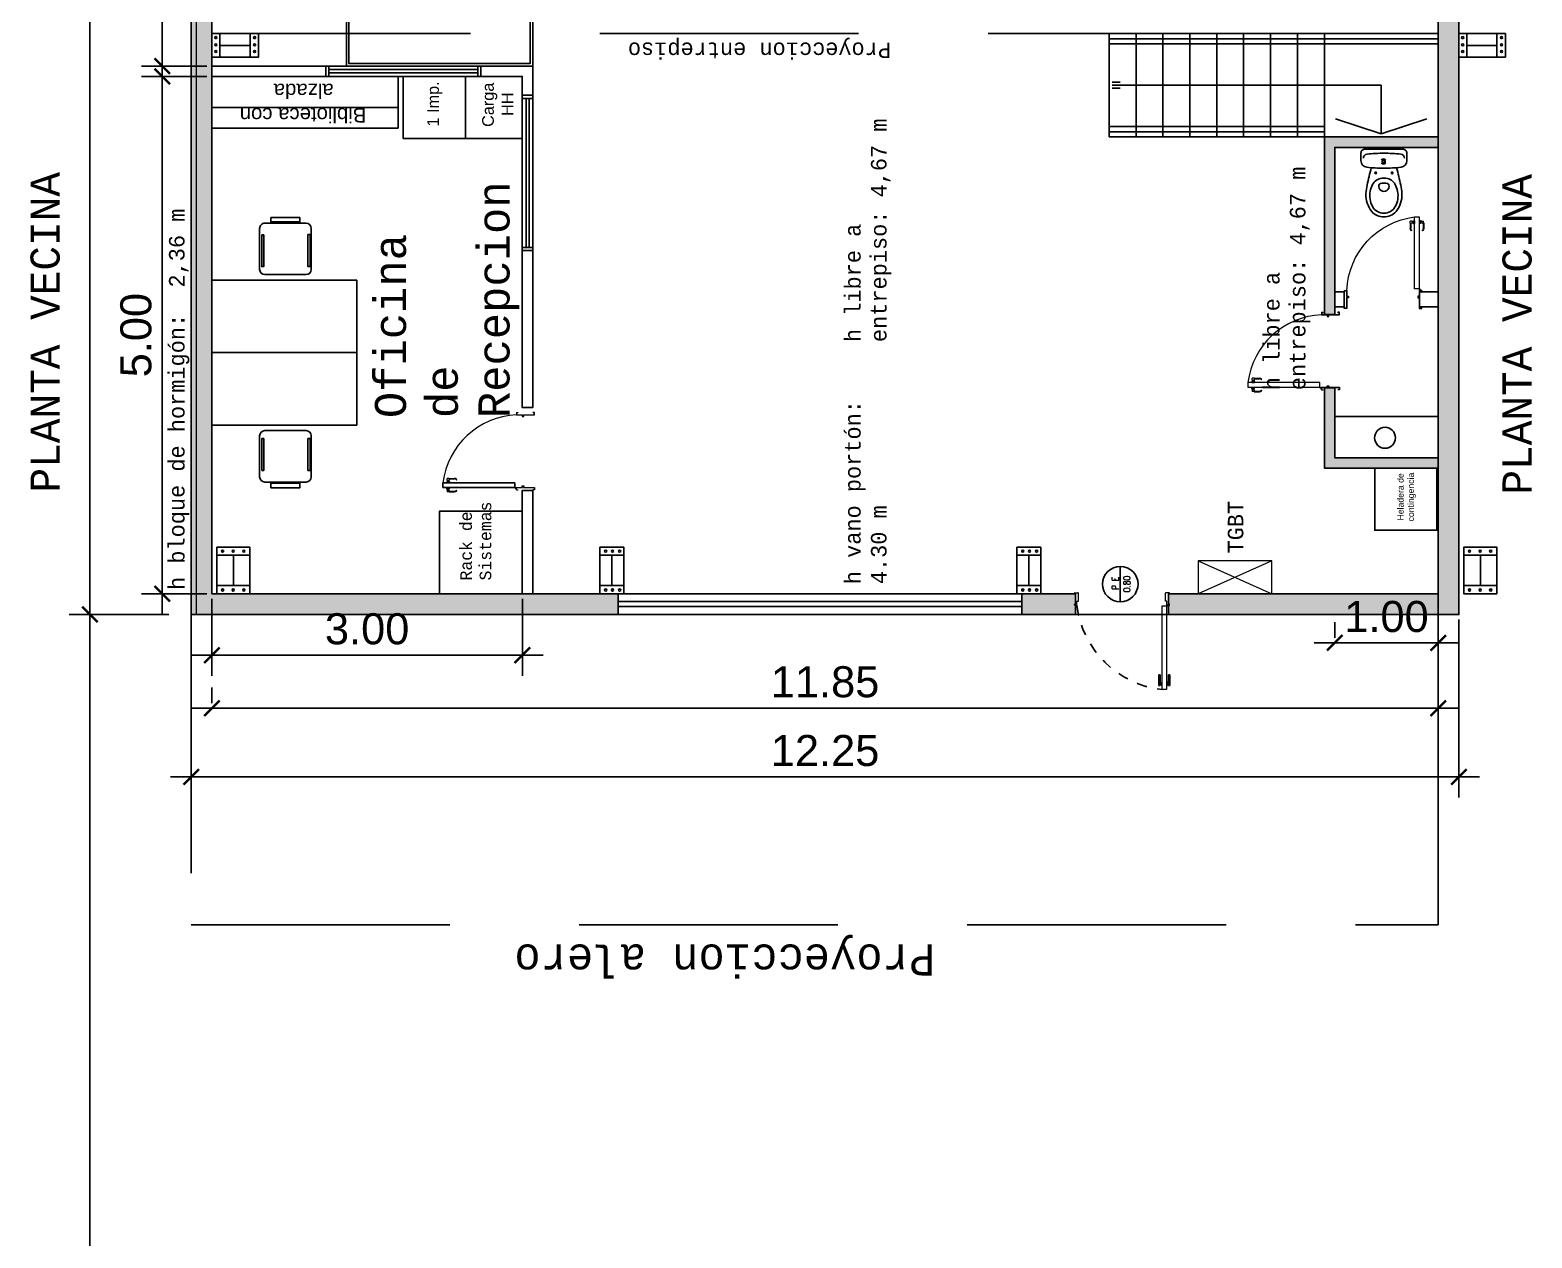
# Model space of a CAD drawing. Header units: millimetres. Extents: x 6085 to 6497, y 3307 to 3415.
# Drawn here: x 6098.35 to 6112.86, y 3348.13 to 3359.8 of the extents above; entities that cross this region are included whole.
import ezdxf
from ezdxf.enums import TextEntityAlignment as Align

# ---------------------------------------------------------------- set-up
doc = ezdxf.new("R2010")
doc.units = ezdxf.units.MM
doc.linetypes.add('HIDDEN', pattern=[0.375, 0.25, -0.125])
for name, color, linetype in [('Carpintería', 3, 'Continuous'), ('Columnas', 7, 'Continuous'), ('Cotas', 4, 'Continuous'), ('Durlock', 2, 'Continuous'), ('Escaleras', 2, 'Continuous'), ('Hatch Muros', 252, 'Continuous'), ('Heladera', 252, 'Continuous'), ('Mobiliario', 251, 'Continuous'), ('Muros', 7, 'Continuous'), ('Proyecciones', 5, 'HIDDEN'), ('Rack de Sistemas', 3, 'Continuous'), ('SANITARIOS', 1, 'Continuous'), ('TEXTO', 141, 'Continuous')]:
    doc.layers.add(name, color=color, linetype=linetype)
for name, color, linetype, lineweight in [('OCASA_TODAS_r08$0$CARP-BARRIDO', 1, 'Continuous', 15), ('OCASA_TODAS_r08$0$CARP-HERRAJES', 9, 'Continuous', 15), ('OCASA_TODAS_r08$0$CARP-MARCO', 3, 'Continuous', 20), ('OCASA_TODAS_r08$0$Estructura', 7, 'Continuous', 20), ('Tableros eléctricos', 252, 'Continuous', 20)]:
    doc.layers.add(name, color=color, linetype=linetype, lineweight=lineweight)
doc.layers.add('vista', color=7, linetype='Continuous', lineweight=5, transparency=0.65)
doc.styles.add('ARIAL', font='arial.ttf')
doc.styles.add('IRI-OCASA-Layout R 9$0$Standard', font='arial.ttf')
doc.styles.add('SIMPLEX', font='SIMPLEX')
doc.styles.get("Standard").update_dxf_attribs({"font": 'lucon.TTF'})
doc.dimstyles.new('COTAS_100', dxfattribs={"dimtxt": 0.4, "dimasz": 0.15, "dimexe": 0.2, "dimexo": 0.05, "dimgap": 0.05, "dimtad": 1, "dimzin": 1, "dimdsep": 46, "dimtxsty": 'ARIAL', "dimblk": 'ARCHTICK', "dimcen": 0.2, "dimdle": 0.2, "dimclrd": 256, "dimclre": 252, "dimclrt": 256, "dimaunit": 1, "dimadec": 0, "dimazin": 0, "dimtfac": 1, "dimtmove": 0, "dimatfit": 3, "dimfxl": 1, "dimarcsym": 0})

# ---------------------------------------------------------------- blocks, each defined once
blk = doc.blocks.new('mesa_trabajo_1.80x.83')
blk.add_lwpolyline([(0, 0.88), (-1.8, 0.88), (-1.8, 0), (0, 0)], close=True)
blk.add_lwpolyline([(-1.775, 0.88), (-1.775, 0.025), (-0.025, 0.025), (-0.025, 0.88)])
blk = doc.blocks.new('biblioteca')
for p, q in [((0.5, 1.8), (0, 1.8)), ((0, 1.8), (0, 0)), ((0.2, 1.8), (0.2, 0)), ((0.5, 0), (0.5, 1.8)), ((0, 0), (0.5, 0))]:
    blk.add_line(p, q)
blk = doc.blocks.new('IRI-OCASA-Layout R 9$0$OCA_SILLA')
at = {"linetype": 'Continuous'}
for p, q in [((0.0549, 0.05), (0.0549, 0.4483)), ((0.1049, 0.4983), (0.5023, 0.4983)), ((0.5523, 0.4483), (0.5523, 0.05)), ((0.5023, 0), (0.1049, 0))]:
    blk.add_line(p, q, dxfattribs=at)
for points in [[(0.1654, 0.4663), (0.1654, 0.4876), (0.4749, 0.4876), (0.4749, 0.4663)], [(0, 0.1087), (0, 0.3889), (0.0427, 0.3889), (0.0427, 0.1087)], [(0.1681, 0.0207), (0.1681, 0.0394), (0.4749, 0.0394), (0.4749, 0.0207)]]:
    blk.add_lwpolyline(points, close=True, dxfattribs=at)
for centre, start, end in [((0.1049, 0.4483), 90, 180), ((0.5023, 0.4483), 0, 90), ((0.1049, 0.05), 180, 270), ((0.5023, 0.05), 270, 0)]:
    blk.add_arc(centre, 0.05, start, end, dxfattribs=at)
blk = doc.blocks.new('Escritorio_1.40x0.70')
at = {"layer": 'Mobiliario'}
blk.add_lwpolyline([(0, 0), (-0.7, 0), (-0.7, -1.4), (0, -1.4)], close=True, dxfattribs=at)
at = {"layer": 'Mobiliario', "rotation": 180}
blk.add_blockref('IRI-OCASA-Layout R 9$0$OCA_SILLA', (0.605839, -0.46192), dxfattribs=at)
blk = doc.blocks.new('_ArchTick')
at = {"color": 0, "linetype": 'ByBlock', "const_width": 0.15}
blk.add_lwpolyline([(-0.5, -0.5), (0.5, 0.5)], dxfattribs=at)
blk = doc.blocks.new('*D97')
at = {"layer": 'Cotas', "lineweight": -2}
blk.add_line((6098.927267, 3353.952239), (6098.927267, 3394.352239), dxfattribs=at)
at = {"layer": 'Cotas', "color": 252, "lineweight": -2}
for p, q in [((6099.688949, 3394.152239), (6098.727267, 3394.152239)), ((6099.688949, 3354.152239), (6098.727267, 3354.152239))]:
    blk.add_line(p, q, dxfattribs=at)
at = {"layer": 'Defpoints', "color": 0}
for p in [(6098.927267, 3394.152239), (6099.738949, 3394.152239), (6099.738949, 3354.152239)]:
    blk.add_point(p, dxfattribs=at)
at = {"layer": 'Cotas', "lineweight": -2, "xscale": 0.15, "yscale": 0.15, "zscale": 0.15}
for p, rotation in [((6098.927267, 3394.152239), 90), ((6098.927267, 3354.152239), 270)]:
    blk.add_blockref('_ArchTick', p, dxfattribs=dict(at, rotation=rotation))
at = {"layer": 'Cotas', "insert": (6098.674095, 3374.152239), "char_height": 0.3, "attachment_point": 5, "rotation": 90, "style": 'ARIAL'}
blk.add_mtext('40.00', dxfattribs=at)
blk = doc.blocks.new('*D98')
at = {"layer": 'Cotas', "color": 252, "lineweight": -2}
for p, q in [((6111.956403, 3386.648956), (6111.956403, 3353.046713)), ((6100.106403, 3353.296713), (6100.106403, 3353.446713))]:
    blk.add_line(p, q, dxfattribs=at)
at = {"layer": 'Cotas', "lineweight": -2}
blk.add_line((6099.906403, 3353.246713), (6112.156403, 3353.246713), dxfattribs=at)
at = {"layer": 'Defpoints', "color": 0}
for p in [(6111.956403, 3386.698956), (6100.106403, 3353.246713), (6111.956403, 3353.246713)]:
    blk.add_point(p, dxfattribs=at)
at = {"layer": 'Cotas', "lineweight": -2, "xscale": 0.15, "yscale": 0.15, "zscale": 0.15, "rotation": 180}
blk.add_blockref('_ArchTick', (6100.106403, 3353.246713), dxfattribs=at)
at = {"layer": 'Cotas', "lineweight": -2, "xscale": 0.15, "yscale": 0.15, "zscale": 0.15}
blk.add_blockref('_ArchTick', (6111.956403, 3353.246713), dxfattribs=at)
at = {"layer": 'Cotas', "insert": (6106.031403, 3353.499885), "char_height": 0.3, "attachment_point": 5, "style": 'ARIAL'}
blk.add_mtext('11.85', dxfattribs=at)
blk = doc.blocks.new('A$C347B20F1')
for points in [[(175.143718, 166.070149, -0.029649), (185, 0, -0.029649), (175.143718, -166.070149, -0.379899), (111.593007, -222.5), (40, -222.5, -0.414214), (0, -182.5), (0, 0), (0, 182.5, -0.414214), (40, 222.5), (111.593007, 222.5, -0.379899)], [(281.067095, -19.570784, -0.027242), (280, 0, -0.027242), (281.067095, 19.570784, -0.250976), (342.787675, 109.645242, -0.068976), (407.495095, 132.573447, -0.179639), (556.101624, 109.705189, -0.272087), (620.573234, 0, -0.272087), (556.101624, -109.705189, -0.179639), (407.495095, -132.573447, -0.068976), (342.787675, -109.645242, -0.250976)], [(332.824365, 34.427809, -0.283637), (348.027657, 48.91635, -1.233806), (348.027657, -48.91635, -0.283637), (332.824365, -34.427809, -0.129065)]]:
    blk.add_lwpolyline(points, format="xyb", close=True)
for points in [[(88.738566, -199.5, -0.382504), (48.977979, -163.869863, -0.027373), (40, 0, -0.027373), (48.977979, 163.869863, -0.382504), (88.738566, 199.5, -0.382504)], [(179.654454, 122.399834, -0.017322), (348, 163.000004, -0.034533), (429.906363, 175.000004, -0.180901), (602.96307, 118.084611, -0.210568), (655, 0, -0.210568), (602.96307, -118.084611, -0.180901), (429.906363, -175.000004, -0.034533), (348, -163.000004, -0.017322), (179.654454, -122.399834, -0.017322)]]:
    blk.add_lwpolyline(points, format="xyb")
for centre, radius in [((120.061489, -2.975691), 15), ((122, 0), 13.5), ((122, 0), 13.5), ((230, 80), 7.5), ((230, -80), 7.5)]:
    blk.add_circle(centre, radius)
for centre, radius, start, end in [((120.061489, -2.975691), 25, 120, 240), ((120.061489, -2.975691), 25, 300, 60), ((230, 80), 7.5, 102.400197, 257.599803), ((230, -80), 7.5, 102.400197, 257.599803)]:
    blk.add_arc(centre, radius, start, end)
blk = doc.blocks.new('*D100')
at = {"layer": 'Cotas', "lineweight": -2}
blk.add_line((6098.927267, 3354.352239), (6098.927267, 3340.002239), dxfattribs=at)
at = {"layer": 'Cotas', "color": 252, "lineweight": -2}
for p, q in [((6099.657953, 3354.152239), (6098.727267, 3354.152239)), ((6099.657953, 3340.202239), (6098.727267, 3340.202239))]:
    blk.add_line(p, q, dxfattribs=at)
at = {"layer": 'Defpoints', "color": 0}
for p in [(6099.707953, 3354.152239), (6098.927267, 3340.202239), (6099.707953, 3340.202239)]:
    blk.add_point(p, dxfattribs=at)
at = {"layer": 'Cotas', "lineweight": -2, "xscale": 0.15, "yscale": 0.15, "zscale": 0.15}
for p, rotation in [((6098.927267, 3354.152239), 90), ((6098.927267, 3340.202239), 270)]:
    blk.add_blockref('_ArchTick', p, dxfattribs=dict(at, rotation=rotation))
at = {"layer": 'Cotas', "insert": (6098.673993, 3347.177239), "char_height": 0.3, "attachment_point": 5, "rotation": 90, "style": 'ARIAL'}
blk.add_mtext('13.95', dxfattribs=at)
blk = doc.blocks.new('*D103')
at = {"layer": 'Cotas', "color": 252, "lineweight": -2}
for p, q in [((6111.956403, 3356.164891), (6111.956403, 3353.677873)), ((6110.956403, 3353.927873), (6110.956403, 3354.077873))]:
    blk.add_line(p, q, dxfattribs=at)
at = {"layer": 'Cotas', "lineweight": -2}
blk.add_line((6110.756403, 3353.877873), (6112.156403, 3353.877873), dxfattribs=at)
at = {"layer": 'Defpoints', "color": 0}
for p in [(6111.956403, 3356.214891), (6110.956403, 3353.877873), (6111.956403, 3353.877873)]:
    blk.add_point(p, dxfattribs=at)
at = {"layer": 'Cotas', "lineweight": -2, "xscale": 0.15, "yscale": 0.15, "zscale": 0.15, "rotation": 180}
blk.add_blockref('_ArchTick', (6110.956403, 3353.877873), dxfattribs=at)
at = {"layer": 'Cotas', "lineweight": -2, "xscale": 0.15, "yscale": 0.15, "zscale": 0.15}
blk.add_blockref('_ArchTick', (6111.956403, 3353.877873), dxfattribs=at)
at = {"layer": 'Cotas', "insert": (6111.456403, 3354.131045), "char_height": 0.3, "attachment_point": 5, "style": 'ARIAL'}
blk.add_mtext('1.00', dxfattribs=at)
blk = doc.blocks.new('A$C49CE79F2')
at = {"layer": 'Carpintería', "lineweight": 9}
for p, q in [((-60, 907.981707, 7.994941), (-60, 887.981707, 7.994941)), ((-60, 907.981707, 7.994941), (-60, 887.981707, 7.994941)), ((-60, 907.981707, 7.994941), (-60, 887.981707, 7.994941)), ((-60, 907.981707, 7.994941), (-60, 887.981707, 7.994941)), ((-60, 887.981707, 7.994941), (-20, 887.981707, 7.994941)), ((-60, 887.981707, 7.994941), (-20, 887.981707, 7.994941)), ((-60, 887.981707, 7.994941), (-20, 887.981707, 7.994941)), ((-60, 887.981707, 7.994941), (-20, 887.981707, 7.994941)), ((-55, 912.981707, 7.994941), (-50, 912.981707, 7.994941)), ((-55, 912.981707, 7.994941), (-50, 912.981707, 7.994941)), ((-50, 902.981707, 7.994941), (0, 902.981707, 7.994941)), ((-50, 902.981707, 7.994941), (0, 902.981707, 7.994941)), ((-50, 902.981707, 7.994941), (0, 902.981707, 7.994941)), ((-50, 902.981707, 7.994941), (0, 902.981707, 7.994941)), ((-50, 902.981707, 7.994941), (0, 902.981707, 7.994941)), ((-50, 902.981707, 7.994941), (0, 902.981707, 7.994941)), ((-50, 902.981707, 7.994941), (0, 902.981707, 7.994941)), ((-50, 902.981707, 7.994941), (0, 902.981707, 7.994941)), ((-50, 902.981707, 7.994941), (0, 902.981707, 7.994941)), ((-50, 902.981707, 7.994941), (0, 902.981707, 7.994941)), ((-50, 902.981707, 7.994941), (0, 902.981707, 7.994941)), ((-50, 902.981707, 7.994941), (50, 902.981707, 7.994941)), ((-20, 887.981707, 7.994941), (-20, 872.981707, 7.994941)), ((-20, 887.981707, 7.994941), (-20, 872.981707, 7.994941)), ((-20, 887.981707, 7.994941), (-20, 872.981707, 7.994941)), ((-20, 887.981707, 7.994941), (-20, 872.981707, 7.994941)), ((-20, 872.981707, 7.994941), (5, 872.981707, 7.994941)), ((-20, 872.981707, 7.994941), (5, 872.981707, 7.994941)), ((-20, 872.981707, 7.994941), (5, 872.981707, 7.994941)), ((-20, 872.981707, 7.994941), (55, 872.981707, 7.994941)), ((50, 912.981707, 7.994941), (55, 912.981707, 7.994941)), ((50, 912.981707, 7.994941), (55, 912.981707, 7.994941)), ((60, 907.981707, 7.994941), (60, 877.981707, 7.994941)), ((60, 907.981707, 7.994941), (60, 877.981707, 7.994941)), ((60, 907.981707, 7.994941), (60, 877.981707, 7.994941)), ((60, 907.981707, 7.994941), (60, 877.981707, 7.994941)), ((-874.982858, 20.285966), (-874.982858, 60.285966)), ((-874.982858, 60.285966), (-65, 60)), ((-874.982858, 20.285966), (-874.982858, 60.285966)), ((-874.982858, 60.285966), (-65, 60)), ((-874.982858, 20.285966), (-874.982858, 60.285966)), ((-874.982858, 60.285966), (-65, 60)), ((-874.982858, 20.285966), (-874.982858, 60.285966)), ((-874.982858, 60.285966), (-65, 60)), ((-65, 20), (-874.982858, 20.285966)), ((-65, 20), (-874.982858, 20.285966)), ((-65, 20), (-874.982858, 20.285966)), ((-65, 20), (-874.982858, 20.285966)), ((-65, 60), (-65, 20)), ((-65, 60), (-65, 20)), ((-65, 60), (-65, 20)), ((-65, 60), (-65, 20)), ((-60, 15), (-20, 15)), ((-60, -5), (-60, 15)), ((-60, 15), (-20, 15)), ((-60, -5), (-60, 15)), ((-60, 15), (-20, 15)), ((-60, -5), (-60, 15)), ((-60, 15), (-20, 15)), ((-60, -5), (-60, 15)), ((-50, 0), (0, 0)), ((-50, 0), (0, 0)), ((-50, 0), (0, 0)), ((-50, 0), (0, 0)), ((-50, 0), (0, 0)), ((-50, 0), (0, 0)), ((-50, 0), (0, 0)), ((-50, 0), (0, 0)), ((-50, 0), (0, 0)), ((-50, 0), (0, 0)), ((-50, 0), (0, 0)), ((-50, 0), (50, 0)), ((-20, 15), (-20, 30)), ((-20, 30), (5, 30)), ((-20, 15), (-20, 30)), ((-20, 30), (5, 30)), ((-20, 15), (-20, 30)), ((-20, 30), (5, 30)), ((-20, 15), (-20, 30)), ((-20, 30), (55, 30)), ((60, -5), (60, 25)), ((60, -5), (60, 25)), ((60, -5), (60, 25)), ((60, -5), (60, 25)), ((-55, -10), (-50, -10)), ((-55, -10), (-50, -10)), ((50, -10), (55, -10)), ((50, -10), (55, -10))]:
    blk.add_line(p, q, dxfattribs=at)
at = {"layer": 'Carpintería'}
for p, q in [((-50, 912.981707, 7.994941), (-50, 902.981707, 7.994941)), ((-50, 912.981707, 7.994941), (-50, 902.981707, 7.994941)), ((-50, 912.981707, 7.994941), (-50, 902.981707, 7.994941)), ((-50, 912.981707, 7.994941), (-50, 902.981707, 7.994941)), ((-50, 902.981707, 7.994941), (0, 902.981707, 7.994941)), ((-50, 902.981707, 7.994941), (0, 902.981707, 7.994941)), ((50, 912.981707, 7.994941), (50, 902.981707, 7.994941)), ((50, 912.981707, 7.994941), (50, 902.981707, 7.994941)), ((50, 912.981707, 7.994941), (50, 902.981707, 7.994941)), ((-50, 0), (0, 0)), ((-50, -10), (-50, 0)), ((-50, -10), (-50, 0)), ((-50, 0), (0, 0)), ((-50, -10), (-50, 0)), ((-50, -10), (-50, 0)), ((50, -10), (50, 0)), ((50, -10), (50, 0)), ((50, -10), (50, 0))]:
    blk.add_line(p, q, dxfattribs=at)
at = {"layer": 'Carpintería', "color": 252}
for p, q in [((-732.821822, 93.577966), (-835.875822, 93.577966)), ((-835.875822, 93.577966), (-835.875822, 79.511966)), ((-732.821822, 93.577966), (-835.875822, 93.577966)), ((-835.875822, 93.577966), (-835.875822, 79.511966)), ((-732.821822, 93.577966), (-835.875822, 93.577966)), ((-835.875822, 93.577966), (-835.875822, 79.511966)), ((-732.821822, 93.577966), (-835.875822, 93.577966)), ((-835.875822, 93.577966), (-835.875822, 79.511966)), ((-835.875822, 79.511966), (-826.499822, 79.511966)), ((-835.875822, 79.511966), (-826.499822, 79.511966)), ((-835.875822, 79.511966), (-826.499822, 79.511966)), ((-835.875822, 79.511966), (-826.499822, 79.511966)), ((-835.875822, 60.285966), (-835.875822, 69.353966)), ((-835.875822, 69.353966), (-803.059822, 69.353966)), ((-835.875822, 60.285966), (-835.875822, 69.353966)), ((-835.875822, 69.353966), (-803.059822, 69.353966)), ((-835.875822, 60.285966), (-835.875822, 69.353966)), ((-835.875822, 69.353966), (-803.059822, 69.353966)), ((-835.875822, 60.285966), (-835.875822, 69.353966)), ((-835.875822, 69.353966), (-803.059822, 69.353966)), ((-835.875822, 20.285966), (-835.875822, 11.217966)), ((-835.875822, 20.285966), (-835.875822, 11.217966)), ((-835.875822, 20.285966), (-835.875822, 11.217966)), ((-835.875822, 20.285966), (-835.875822, 11.217966)), ((-835.875822, 11.217966), (-803.059822, 11.217966)), ((-835.875822, 11.217966), (-803.059822, 11.217966)), ((-835.875822, 11.217966), (-803.059822, 11.217966)), ((-835.875822, 11.217966), (-803.059822, 11.217966)), ((-835.875822, -13.006034), (-835.875822, 1.059966)), ((-835.875822, 1.059966), (-826.499822, 1.059966)), ((-835.875822, -13.006034), (-835.875822, 1.059966)), ((-835.875822, 1.059966), (-826.499822, 1.059966)), ((-835.875822, -13.006034), (-835.875822, 1.059966)), ((-835.875822, 1.059966), (-826.499822, 1.059966)), ((-835.875822, -13.006034), (-835.875822, 1.059966)), ((-835.875822, 1.059966), (-826.499822, 1.059966)), ((-826.499822, 69.353966), (-826.499822, 79.511966)), ((-826.499822, 79.511966), (-812.045822, 79.511966)), ((-826.499822, 79.511966), (-732.821822, 79.511966)), ((-826.499822, 69.353966), (-826.499822, 79.511966)), ((-826.499822, 79.511966), (-812.045822, 79.511966)), ((-826.499822, 79.511966), (-732.821822, 79.511966)), ((-826.499822, 69.353966), (-826.499822, 79.511966)), ((-826.499822, 79.511966), (-812.045822, 79.511966)), ((-826.499822, 79.511966), (-732.821822, 79.511966)), ((-826.499822, 69.353966), (-826.499822, 79.511966)), ((-826.499822, 79.511966), (-812.045822, 79.511966)), ((-826.499822, 79.511966), (-732.821822, 79.511966)), ((-826.499822, 11.217966), (-826.499822, 1.059966)), ((-826.499822, 11.217966), (-826.499822, 1.059966)), ((-826.499822, 11.217966), (-826.499822, 1.059966)), ((-826.499822, 11.217966), (-826.499822, 1.059966)), ((-826.499822, 1.059966), (-812.045822, 1.059966)), ((-826.499822, 1.059966), (-732.821822, 1.059966)), ((-826.499822, 1.059966), (-812.045822, 1.059966)), ((-826.499822, 1.059966), (-732.821822, 1.059966)), ((-826.499822, 1.059966), (-812.045822, 1.059966)), ((-826.499822, 1.059966), (-732.821822, 1.059966)), ((-826.499822, 1.059966), (-812.045822, 1.059966)), ((-826.499822, 1.059966), (-732.821822, 1.059966)), ((-812.045822, 79.511966), (-812.045822, 69.353966)), ((-812.045822, 79.511966), (-812.045822, 69.353966)), ((-812.045822, 79.511966), (-812.045822, 69.353966)), ((-812.045822, 79.511966), (-812.045822, 69.353966)), ((-812.045822, 1.059966), (-812.045822, 11.217966)), ((-812.045822, 1.059966), (-812.045822, 11.217966)), ((-812.045822, 1.059966), (-812.045822, 11.217966)), ((-812.045822, 1.059966), (-812.045822, 11.217966)), ((-803.059822, 69.353966), (-803.059822, 60.285966)), ((-803.059822, 69.353966), (-803.059822, 60.285966)), ((-803.059822, 69.353966), (-803.059822, 60.285966)), ((-803.059822, 69.353966), (-803.059822, 60.285966)), ((-803.059822, 11.217966), (-803.059822, 20.285966)), ((-803.059822, 11.217966), (-803.059822, 20.285966)), ((-803.059822, 11.217966), (-803.059822, 20.285966)), ((-803.059822, 11.217966), (-803.059822, 20.285966)), ((-732.821822, 79.511966), (-732.821822, 93.577966)), ((-732.821822, 79.511966), (-732.821822, 93.577966)), ((-732.821822, 79.511966), (-732.821822, 93.577966)), ((-732.821822, 79.511966), (-732.821822, 93.577966)), ((-732.821822, 1.059966), (-732.821822, -13.006034)), ((-732.821822, 1.059966), (-732.821822, -13.006034)), ((-732.821822, 1.059966), (-732.821822, -13.006034)), ((-732.821822, 1.059966), (-732.821822, -13.006034)), ((-732.821822, -13.006034), (-835.875822, -13.006034)), ((-732.821822, -13.006034), (-835.875822, -13.006034)), ((-732.821822, -13.006034), (-835.875822, -13.006034)), ((-732.821822, -13.006034), (-835.875822, -13.006034))]:
    blk.add_line(p, q, dxfattribs=at)
at = {"layer": 'Carpintería', "lineweight": 9}
blk.add_circle((-65, 15), 5, dxfattribs=at)
blk.add_circle((-65, 15), 5, dxfattribs=at)
blk.add_circle((-65, 15), 5, dxfattribs=at)
blk.add_circle((-65, 15), 5, dxfattribs=at)
at = {"layer": 'Carpintería', "color": 252, "linetype": 'HIDDEN', "ltscale": 0.01}
blk.add_arc((55.211858, -40.541058, 15.989881), 935.643253, 97.073155, 173.813665, dxfattribs=at)
at = {"layer": 'Carpintería', "lineweight": 9}
for centre, start, end in [((-55, 907.981707, 7.994941), 90, 180), ((-55, 907.981707, 7.994941), 90, 180), ((55, 907.981707, 7.994941), 0, 90), ((55, 907.981707, 7.994941), 0, 90), ((55, 877.981707, 7.994941), 270, 0), ((55, 877.981707, 7.994941), 270, 0), ((55, 877.981707, 7.994941), 270, 0), ((55, 877.981707, 7.994941), 270, 0), ((55, 25), 0, 90), ((55, 25), 0, 90), ((55, 25), 0, 90), ((55, 25), 0, 90), ((-55, -5), 180, 270), ((-55, -5), 180, 270), ((55, -5), 270, 0), ((55, -5), 270, 0)]:
    blk.add_arc(centre, 5, start, end, dxfattribs=at)
blk = doc.blocks.new('OCASA_TODAS_r08$0$P14 14')
at = {"extrusion": (1.67932e-05, 6.2673e-05, 1), "elevation": -0.001837}
blk.add_lwpolyline([(-21.204706, -23.509385), (-21.204706, -24.205028), (-21.1602, -24.205028), (-21.1602, -23.509385)], close=True, dxfattribs=at)
at = {"layer": 'OCASA_TODAS_r08$0$CARP-BARRIDO'}
blk.add_arc((-21.113856, -23.463412, -0.000123), 0.74716, 182.383766, 263.015925, dxfattribs=at)
at = {"layer": 'OCASA_TODAS_r08$0$CARP-HERRAJES', "extrusion": (1.67932e-05, 6.2673e-05, 1)}
for p, q in [((-21.247938, -24.146459, 0.000046), (-21.247938, -24.093511, 0.000043)), ((-21.247938, -24.146459, 0.000046), (-21.246979, -24.163857, 0.000047)), ((-21.230468, -24.164323, 0.000047), (-21.245163, -24.165142, 0.000047)), ((-21.230132, -24.146833, 0.000046), (-21.21806, -24.145926, 0.000045)), ((-21.230132, -24.164323, 0.000047), (-21.230132, -24.146833, 0.000046)), ((-21.230132, -24.164323, 0.000047), (-21.21806, -24.16523, 0.000047)), ((-21.21806, -24.167354, 0.000047), (-21.21806, -24.143802, 0.000045)), ((-21.216658, -24.1424, 0.000045), (-21.204706, -24.1424, 0.000045)), ((-21.216658, -24.168756, 0.000047), (-21.204706, -24.168756, 0.000047)), ((-21.204706, -24.168756, 0.000047), (-21.204706, -24.1424, 0.000045)), ((-21.148248, -24.1424, 0.000044), (-21.1602, -24.1424, 0.000044)), ((-21.1602, -24.168756, 0.000046), (-21.1602, -24.1424, 0.000044)), ((-21.148248, -24.168756, 0.000046), (-21.1602, -24.168756, 0.000046)), ((-21.146846, -24.167354, 0.000046), (-21.146846, -24.143802, 0.000044)), ((-21.134774, -24.146833, 0.000044), (-21.146846, -24.145926, 0.000044)), ((-21.134774, -24.164323, 0.000045), (-21.146846, -24.16523, 0.000045)), ((-21.134774, -24.164323, 0.000045), (-21.134774, -24.146833, 0.000044)), ((-21.134439, -24.164323, 0.000045), (-21.119743, -24.165142, 0.000045)), ((-21.116968, -24.146459, 0.000044), (-21.117927, -24.163857, 0.000045)), ((-21.116968, -24.146459, 0.000044), (-21.116968, -24.093511, 0.00004))]:
    blk.add_line(p, q, dxfattribs=at)
at = {"layer": 'OCASA_TODAS_r08$0$CARP-HERRAJES', "extrusion": (1.67932e-05, 6.2673e-05, 1), "elevation": -0.001824}
for points in [[(-21.242215, -24.135781), (-21.242215, -24.093511)], [(-21.122691, -24.135781), (-21.122691, -24.093511)]]:
    blk.add_lwpolyline(points, dxfattribs=at)
at = {"layer": 'OCASA_TODAS_r08$0$CARP-HERRAJES', "extrusion": (1.67932e-05, 6.2673e-05, 1)}
for centre, radius, start, end in [((-21.216689, -24.094466, -0.001824), 0.031264, 137.389588, 178.250158), ((-21.21662, -24.094509, -0.001824), 0.02562, 137.415505, 177.482987), ((-21.237471, -24.075105, -0.001824), 0.002867, 313.848385, 140.982624), ((-21.127436, -24.075105, -0.001824), 0.002867, 39.01735, 226.151589), ((-21.148286, -24.09451, -0.001824), 0.02562, 2.516987, 42.584469), ((-21.148217, -24.094466, -0.001824), 0.031264, 1.749816, 42.610387), ((-21.245579, -24.163803, -0.001824), 0.001402, 182.185883, 287.237894), ((-21.230991, -24.13562, -0.001824), 0.011225, 180.822772, 272.671199), ((-21.216658, -24.143802, -0.001824), 0.001402, 89.999987, 179.999987), ((-21.216658, -24.167354, -0.001824), 0.001402, 179.999987, 269.999987), ((-21.148248, -24.143802, -0.001824), 0.001402, 359.999987, 89.999987), ((-21.148248, -24.167354, -0.001824), 0.001402, 269.999987, 359.999987), ((-21.133915, -24.13562, -0.001824), 0.011225, 267.328776, 359.177203), ((-21.119328, -24.163803, -0.001824), 0.001402, 252.76208, 357.814091)]:
    blk.add_arc(centre, radius, start, end, dxfattribs=at)
at = {"layer": 'OCASA_TODAS_r08$0$CARP-MARCO'}
for p, q in [((-21.86037, -23.321288, -0.000008), (-21.88537, -23.321288, -0.000008)), ((-21.88537, -23.321288, -0.000008), (-21.88537, -23.336288, -0.000008)), ((-21.88537, -23.321288, -0.000008), (-21.88537, -23.337888, -0.000008)), ((-21.88377, -23.337888, -0.000008), (-21.88537, -23.337888, -0.000008)), ((-21.86197, -23.322888, -0.000008), (-21.88377, -23.322888, -0.000008)), ((-21.88377, -23.322888, -0.000008), (-21.88377, -23.336288, -0.000008)), ((-21.88377, -23.322888, -0.000008), (-21.88377, -23.337888, -0.000008)), ((-21.86197, -23.426088, -0.000008), (-21.86197, -23.322888, -0.000008)), ((-21.86037, -23.424488, -0.000008), (-21.86037, -23.321288, -0.000008)), ((-21.16037, -23.424488, -0.000008), (-21.16037, -23.321288, -0.000008)), ((-21.16037, -23.321288, -0.000008), (-21.13537, -23.321288, -0.000008)), ((-21.15877, -23.426088, -0.000008), (-21.15877, -23.322888, -0.000008)), ((-21.15877, -23.322888, -0.000008), (-21.13697, -23.322888, -0.000008)), ((-21.13697, -23.322888, -0.000008), (-21.13697, -23.336288, -0.000008)), ((-21.13697, -23.322888, -0.000008), (-21.13697, -23.337888, -0.000008)), ((-21.13697, -23.337888, -0.000008), (-21.13537, -23.337888, -0.000008)), ((-21.13537, -23.321288, -0.000008), (-21.13537, -23.336288, -0.000008)), ((-21.13537, -23.321288, -0.000008), (-21.13537, -23.337888, -0.000008)), ((-21.88537, -23.494488, -0.000008), (-21.88537, -23.477888, -0.000008)), ((-21.88377, -23.477888, -0.000008), (-21.88537, -23.477888, -0.000008)), ((-21.88537, -23.494488, -0.000008), (-21.88537, -23.479488, -0.000008)), ((-21.88537, -23.494488, -0.000008), (-21.86037, -23.494488, -0.000008)), ((-21.88377, -23.492888, -0.000008), (-21.88377, -23.477888, -0.000008)), ((-21.88377, -23.492888, -0.000008), (-21.88377, -23.479488, -0.000008)), ((-21.88377, -23.492888, -0.000008), (-21.86197, -23.492888, -0.000008)), ((-21.84697, -23.426088, -0.000008), (-21.86197, -23.426088, -0.000008)), ((-21.86197, -23.492888, -0.000008), (-21.86197, -23.437888, -0.000008)), ((-21.86197, -23.437888, -0.000008), (-21.84697, -23.437888, -0.000008)), ((-21.84537, -23.424488, -0.000008), (-21.86037, -23.424488, -0.000008)), ((-21.86037, -23.494488, -0.000008), (-21.86037, -23.439488, -0.000008)), ((-21.86037, -23.439488, -0.000008), (-21.84537, -23.439488, -0.000008)), ((-21.84697, -23.437888, -0.000008), (-21.84697, -23.426088, -0.000008)), ((-21.84537, -23.439488, -0.000008), (-21.84537, -23.424488, -0.000008)), ((-21.17537, -23.439488, -0.000008), (-21.17537, -23.424488, -0.000008)), ((-21.17537, -23.424488, -0.000008), (-21.16037, -23.424488, -0.000008)), ((-21.16037, -23.439488, -0.000008), (-21.17537, -23.439488, -0.000008)), ((-21.17377, -23.437888, -0.000008), (-21.17377, -23.426088, -0.000008)), ((-21.17377, -23.426088, -0.000008), (-21.15877, -23.426088, -0.000008)), ((-21.15877, -23.437888, -0.000008), (-21.17377, -23.437888, -0.000008)), ((-21.16037, -23.494488, -0.000008), (-21.16037, -23.439488, -0.000008)), ((-21.13537, -23.494488, -0.000008), (-21.16037, -23.494488, -0.000008)), ((-21.15877, -23.492888, -0.000008), (-21.15877, -23.437888, -0.000008)), ((-21.13697, -23.492888, -0.000008), (-21.15877, -23.492888, -0.000008)), ((-21.13697, -23.492888, -0.000008), (-21.13697, -23.477888, -0.000008)), ((-21.13697, -23.477888, -0.000008), (-21.13537, -23.477888, -0.000008)), ((-21.13697, -23.492888, -0.000008), (-21.13697, -23.479488, -0.000008)), ((-21.13537, -23.494488, -0.000008), (-21.13537, -23.477888, -0.000008)), ((-21.13537, -23.494488, -0.000008), (-21.13537, -23.479488, -0.000008))]:
    blk.add_line(p, q, dxfattribs=at)
blk.add_circle((-21.153754, -23.501298, -0.000008), 0.006, dxfattribs=at)
blk = doc.blocks.new('*D110')
at = {"layer": 'Cotas', "color": 252, "lineweight": -2}
for p, q in [((6100.106403, 3354.302239), (6100.106403, 3353.558677)), ((6103.106403, 3354.302239), (6103.106403, 3353.558677))]:
    blk.add_line(p, q, dxfattribs=at)
at = {"layer": 'Cotas', "lineweight": -2}
blk.add_line((6099.906403, 3353.758677), (6103.306403, 3353.758677), dxfattribs=at)
at = {"layer": 'Defpoints', "color": 0}
for p in [(6100.106403, 3354.352239), (6103.106403, 3354.352239), (6103.106403, 3353.758677)]:
    blk.add_point(p, dxfattribs=at)
at = {"layer": 'Cotas', "lineweight": -2, "xscale": 0.15, "yscale": 0.15, "zscale": 0.15, "rotation": 180}
blk.add_blockref('_ArchTick', (6100.106403, 3353.758677), dxfattribs=at)
at = {"layer": 'Cotas', "lineweight": -2, "xscale": 0.15, "yscale": 0.15, "zscale": 0.15}
blk.add_blockref('_ArchTick', (6103.106403, 3353.758677), dxfattribs=at)
at = {"layer": 'Cotas', "insert": (6101.606403, 3354.011951), "char_height": 0.3, "attachment_point": 5, "style": 'ARIAL'}
blk.add_mtext('3.00', dxfattribs=at)
blk = doc.blocks.new('*D112')
at = {"layer": 'Cotas', "color": 252, "lineweight": -2}
for p, q in [((6099.906403, 3354.102239), (6099.906403, 3352.382419)), ((6112.156403, 3354.102239), (6112.156403, 3352.382419))]:
    blk.add_line(p, q, dxfattribs=at)
at = {"layer": 'Cotas', "lineweight": -2}
blk.add_line((6099.706403, 3352.582419), (6112.356403, 3352.582419), dxfattribs=at)
at = {"layer": 'Defpoints', "color": 0}
for p in [(6099.906403, 3354.152239), (6112.156403, 3354.152239), (6112.156403, 3352.582419)]:
    blk.add_point(p, dxfattribs=at)
at = {"layer": 'Cotas', "lineweight": -2, "xscale": 0.15, "yscale": 0.15, "zscale": 0.15, "rotation": 180}
blk.add_blockref('_ArchTick', (6099.906403, 3352.582419), dxfattribs=at)
at = {"layer": 'Cotas', "lineweight": -2, "xscale": 0.15, "yscale": 0.15, "zscale": 0.15}
blk.add_blockref('_ArchTick', (6112.156403, 3352.582419), dxfattribs=at)
at = {"layer": 'Cotas', "insert": (6106.031403, 3352.835591), "char_height": 0.3, "attachment_point": 5, "style": 'ARIAL'}
blk.add_mtext('12.25', dxfattribs=at)
blk = doc.blocks.new('*D108')
at = {"layer": 'Cotas', "lineweight": -2}
blk.add_line((6099.626496, 3354.152239), (6099.626496, 3359.552239), dxfattribs=at)
at = {"layer": 'Cotas', "color": 252, "lineweight": -2}
for p, q in [((6100.056403, 3359.352239), (6099.426496, 3359.352239)), ((6100.056403, 3354.352239), (6099.426496, 3354.352239))]:
    blk.add_line(p, q, dxfattribs=at)
at = {"layer": 'Defpoints', "color": 0}
for p in [(6099.626496, 3359.352239), (6100.106403, 3359.352239), (6100.106403, 3354.352239)]:
    blk.add_point(p, dxfattribs=at)
at = {"layer": 'Cotas', "lineweight": -2, "xscale": 0.15, "yscale": 0.15, "zscale": 0.15}
for p, rotation in [((6099.626496, 3359.352239), 90), ((6099.626496, 3354.352239), 270)]:
    blk.add_blockref('_ArchTick', p, dxfattribs=dict(at, rotation=rotation))
at = {"layer": 'Cotas', "insert": (6099.373324, 3356.852239), "char_height": 0.3, "attachment_point": 5, "rotation": 90, "style": 'ARIAL'}
blk.add_mtext('5.00', dxfattribs=at)
blk = doc.blocks.new('*D109')
at = {"layer": 'Cotas', "lineweight": -2}
blk.add_line((6099.626496, 3394.152239), (6099.626496, 3359.252239), dxfattribs=at)
at = {"layer": 'Cotas', "color": 252, "lineweight": -2}
for p, q in [((6100.056403, 3393.952239), (6099.426496, 3393.952239)), ((6100.056403, 3359.452239), (6099.426496, 3359.452239))]:
    blk.add_line(p, q, dxfattribs=at)
at = {"layer": 'Defpoints', "color": 0}
for p in [(6100.106403, 3393.952239), (6099.626496, 3359.452239), (6100.106403, 3359.452239)]:
    blk.add_point(p, dxfattribs=at)
at = {"layer": 'Cotas', "lineweight": -2, "xscale": 0.15, "yscale": 0.15, "zscale": 0.15}
for p, rotation in [((6099.626496, 3393.952239), 90), ((6099.626496, 3359.452239), 270)]:
    blk.add_blockref('_ArchTick', p, dxfattribs=dict(at, rotation=rotation))
at = {"layer": 'Cotas', "insert": (6099.373221, 3376.702239), "char_height": 0.3, "attachment_point": 5, "rotation": 90, "style": 'ARIAL'}
blk.add_mtext('34.50', dxfattribs=at)
blk = doc.blocks.new('n-simb-carp')
at = {"color": 9}
blk.add_line((0.343018, 0), (-0.343018, 0), dxfattribs=at)
blk.add_circle((0, 0), 0.343018, dxfattribs=at)
at = {"color": 0, "style": 'SIMPLEX', "width": 0.8}
for tag, p in [('PCH11A', (0.013855, 0.09448)), ('2.00', (0, -0.127452))]:
    blk.add_attdef(tag, text='', height=0.131944, dxfattribs=at).set_placement(p, align=Align.MIDDLE)
at = {"color": 0, "style": 'SIMPLEX', "flags": 1}
for tag, p in [('B-MANO', (0, -0.284558)), ('LOCAL', (0, -0.380089))]:
    blk.add_attdef(tag, text='', height=0.059111, dxfattribs=at).set_placement(p, align=Align.MIDDLE)
blk = doc.blocks.new('columna_0.23x0.45')
for p, q in [((-0.368884, 0.23), (-0.368884, 0)), ((-0.077605, 0.23), (-0.077605, 0)), ((-0.44996, 0), (-0.44996, 0.054151)), ((-0.368884, 0.115), (-0.077605, 0.115))]:
    blk.add_line(p, q)
blk.add_lwpolyline([(-0.44996, 0.23), (0.000055, 0.23), (0, 0), (-0.44996, 0)], close=True)
for centre in [(-0.41323, 0.174487), (-0.037608, 0.174487), (-0.41323, 0.108712), (-0.41323, 0.039618), (-0.037608, 0.108712), (-0.037608, 0.039618)]:
    blk.add_circle(centre, 0.009897)
blk = doc.blocks.new('columna_0.45x0.43')
for p, q in [((-0.368292, 0), (-0.368292, -0.32)), ((-0.077012, 0), (-0.077012, -0.32)), ((-0.368292, -0.16), (-0.077012, -0.16))]:
    blk.add_line(p, q)
blk.add_lwpolyline([(-0.45, -0.32), (-0.449368, 0), (0, 0), (0, -0.32)], close=True)
for centre in [(-0.412637, -0.055513), (-0.037016, -0.055513), (-0.412637, -0.157862), (-0.412637, -0.259752), (-0.037016, -0.157862), (-0.037016, -0.259752)]:
    blk.add_circle(centre, 0.009897)
blk = doc.blocks.new('columnas_1')
at = {"layer": 'Columnas', "rotation": 90}
for p in [(5.615, 12.05), (5.615, 0.001111)]:
    blk.add_blockref('columna_0.23x0.45', p, dxfattribs=at)
at = {"layer": 'Columnas'}
for name, p in [('columna_0.45x0.43', (0.649368, 12.001557)), ('columna_0.23x0.45', (0.64996, 8.069975)), ('columna_0.23x0.45', (0.64996, 4.040471)), ('columna_0.45x0.43', (0.649368, -0.047332))]:
    blk.add_blockref(name, p, dxfattribs=at)

msp = doc.modelspace()

# ---------------------------------------------------------------- hatches: boundary and pattern name
at = {"layer": 'Hatch Muros'}
h = msp.add_hatch(color=256, dxfattribs=at)
h.dxf.hatch_style = 1
h.paths.add_polyline_path([(6099.906, 3394.152), (6099.906, 3354.152), (6104.032, 3354.152), (6104.032, 3354.352), (6100.106, 3354.352), (6100.106, 3393.952), (6104.032, 3393.952), (6104.032, 3394.152)])
h = msp.add_hatch(color=256, dxfattribs=at)
h.dxf.hatch_style = 1
h.paths.add_polyline_path([(6109.35, 3354.152), (6109.35, 3354.352), (6111.956, 3354.352), (6111.956, 3393.952), (6109.329, 3393.952), (6109.329, 3394.152), (6112.156, 3394.152), (6112.156, 3354.152)])
h = msp.add_hatch(color=256, dxfattribs=at)
h.dxf.hatch_style = 1
h.paths.add_polyline_path([(6110.856, 3357.05), (6110.956, 3357.05), (6110.956, 3358.667), (6111.956, 3358.667), (6111.956, 3358.767), (6110.856, 3358.767)])
h = msp.add_hatch(color=256, dxfattribs=at)
h.dxf.hatch_style = 1
h.paths.add_polyline_path([(6111.956, 3355.567), (6110.856, 3355.567), (6110.856, 3356.344), (6110.956, 3356.344), (6110.956, 3355.667), (6111.956, 3355.667)])
h = msp.add_hatch(color=256, dxfattribs=at)
h.dxf.hatch_style = 1
h.paths.add_polyline_path([(6108.45, 3354.152), (6108.45, 3354.352), (6107.932, 3354.352), (6107.932, 3354.152)])

# ---------------------------------------------------------------- linework, layer by layer
at = {"layer": 'Carpintería', "color": 253}
for p, q in [((6101.206, 3359.452), (6102.706, 3359.452)), ((6101.236, 3359.352), (6101.236, 3359.452)), ((6102.676, 3359.352), (6102.676, 3359.452)), ((6101.206, 3359.352), (6102.706, 3359.352)), ((6101.236, 3359.418), (6102.676, 3359.418)), ((6101.236, 3359.388), (6102.676, 3359.388)), ((6103.106, 3359.17), (6103.106, 3357.67)), ((6103.206, 3359.17), (6103.206, 3357.67)), ((6103.142, 3359.14), (6103.142, 3357.7)), ((6103.172, 3359.14), (6103.172, 3357.7))]:
    msp.add_line(p, q, dxfattribs=at)
at = {"layer": 'Carpintería'}
for p, q in [((6103.106, 3359.14), (6103.206, 3359.14)), ((6103.106, 3357.7), (6103.206, 3357.7)), ((6104.032, 3354.352), (6107.932, 3354.352)), ((6104.032, 3354.277), (6107.932, 3354.277)), ((6104.032, 3354.228), (6107.932, 3354.228)), ((6104.032, 3354.152), (6107.932, 3354.152))]:
    msp.add_line(p, q, dxfattribs=at)
at = {"layer": 'Durlock'}
for points in [[(6101.206, 3359.452), (6101.206, 3359.352), (6100.106, 3359.352), (6100.106, 3359.452)], [(6103.206, 3356.152), (6103.206, 3357.67), (6103.106, 3357.67), (6103.106, 3356.152)]]:
    msp.add_lwpolyline(points, close=True, dxfattribs=at)
for points in [[(6103.106, 3359.17), (6103.106, 3359.352), (6102.706, 3359.352), (6102.706, 3359.452), (6103.206, 3359.452), (6103.206, 3359.17), (6103.106, 3359.17)], [(6103.206, 3354.352), (6103.206, 3355.352), (6103.106, 3355.352), (6103.106, 3354.352)]]:
    msp.add_lwpolyline(points, dxfattribs=at)
at = {"layer": 'Escaleras'}
for p, q in [((6108.776, 3359.767), (6108.776, 3358.767)), ((6111.956, 3359.767), (6108.776, 3359.767)), ((6109.036, 3359.767), (6109.036, 3358.767)), ((6109.296, 3359.767), (6109.296, 3358.767)), ((6109.556, 3359.767), (6109.556, 3358.767)), ((6109.816, 3359.767), (6109.816, 3358.767)), ((6110.076, 3359.767), (6110.076, 3358.767)), ((6110.336, 3359.767), (6110.336, 3358.767)), ((6110.596, 3359.767), (6110.596, 3358.767)), ((6110.856, 3359.767), (6110.856, 3358.767)), ((6111.956, 3359.717), (6108.776, 3359.717)), ((6111.956, 3359.667), (6108.776, 3359.667)), ((6108.805, 3359.298), (6108.884, 3359.298)), ((6108.805, 3359.267), (6111.406, 3359.267)), ((6108.805, 3359.24), (6108.884, 3359.24)), ((6111.406, 3359.267), (6111.406, 3358.797)), ((6110.856, 3358.867), (6108.776, 3358.867)), ((6111.406, 3358.797), (6110.965, 3358.944)), ((6111.406, 3358.797), (6111.847, 3358.944)), ((6110.856, 3358.817), (6108.776, 3358.817))]:
    msp.add_line(p, q, dxfattribs=at)
msp.add_lwpolyline([(6110.856, 3358.767), (6108.776, 3358.767)], dxfattribs=at)
at = {"layer": 'Heladera'}
msp.add_lwpolyline([(6111.943, 3355.567), (6111.943, 3354.967), (6111.343, 3354.967), (6111.343, 3355.567)], close=True, dxfattribs=at)
at = {"layer": 'Mobiliario'}
for points in [[(6101.956, 3359.352), (6101.956, 3358.752), (6102.556, 3358.752), (6102.556, 3359.352)], [(6103.106, 3359.352), (6103.106, 3358.752), (6102.556, 3358.752), (6102.556, 3359.352)]]:
    msp.add_lwpolyline(points, close=True, dxfattribs=at)
at = {"layer": 'Muros', "color": 253}
msp.add_line((6101.206, 3359.352), (6101.206, 3359.452), dxfattribs=at)
at = {"layer": 'Muros', "color": 3}
msp.add_line((6104.032, 3354.352), (6104.032, 3354.152), dxfattribs=at)
at = {"layer": 'Muros'}
for points in [[(6099.906, 3394.152), (6099.906, 3354.152), (6104.032, 3354.152), (6104.032, 3354.352), (6100.106, 3354.352), (6100.106, 3393.952), (6104.032, 3393.952), (6104.032, 3394.152), (6099.906, 3394.152)], [(6109.35, 3354.152), (6109.35, 3354.352), (6111.956, 3354.352), (6111.956, 3393.952), (6109.329, 3393.952), (6109.329, 3394.152), (6112.156, 3394.152), (6112.156, 3354.152), (6109.35, 3354.152)], [(6110.856, 3357.05), (6110.956, 3357.05), (6110.956, 3358.667), (6111.956, 3358.667), (6111.956, 3358.767), (6110.856, 3358.767), (6110.856, 3357.05)], [(6111.956, 3355.567), (6110.856, 3355.567), (6110.856, 3356.344), (6110.956, 3356.344), (6110.956, 3355.667), (6111.956, 3355.667), (6111.956, 3355.567)]]:
    msp.add_lwpolyline(points, dxfattribs=at)
at = {"layer": 'Muros', "color": 3}
msp.add_lwpolyline([(6100.106, 3359.537), (6100.106, 3359.767), (6100.556, 3359.767), (6100.556, 3359.537)], close=True, dxfattribs=at)
at = {"layer": 'Muros'}
for points in [[(6111.047, 3357.127), (6111.047, 3357.27), (6110.956, 3357.27), (6110.956, 3357.127)], [(6111.774, 3357.127), (6111.774, 3357.27), (6111.956, 3357.27), (6111.956, 3357.127)], [(6108.45, 3354.152), (6108.45, 3354.352), (6107.932, 3354.352), (6107.932, 3354.152)]]:
    msp.add_lwpolyline(points, close=True, dxfattribs=at)
at = {"layer": 'Proyecciones', "ltscale": 10}
msp.add_line((6100.106, 3359.767), (6111.956, 3359.767), dxfattribs=at)
msp.add_lwpolyline([(6099.906, 3354.152), (6099.906, 3351.152), (6111.956, 3351.152), (6111.956, 3354.152)], dxfattribs=at)
at = {"layer": 'Rack de Sistemas'}
msp.add_lwpolyline([(6103.106, 3355.152), (6103.106, 3354.352), (6102.306, 3354.352), (6102.306, 3355.152)], close=True, dxfattribs=at)
at = {"layer": 'SANITARIOS'}
msp.add_line((6111.956, 3356.067), (6110.956, 3356.067), dxfattribs=at)
msp.add_circle((6111.442, 3355.86), 0.101, dxfattribs=at)
at = {"layer": 'Tableros eléctricos'}
msp.add_lwpolyline([(6110.35, 3354.672), (6109.637, 3354.672), (6109.637, 3354.352), (6110.35, 3354.352)], close=True, dxfattribs=at)
for points in [[(6109.637, 3354.672), (6110.35, 3354.352)], [(6110.35, 3354.672), (6109.637, 3354.352)]]:
    msp.add_lwpolyline(points, dxfattribs=at)
at = {"layer": 'vista'}
for points in [[(6112.156, 3394.152), (6112.156, 3354.152), (6099.906, 3354.152), (6099.906, 3394.152)], [(6112.156, 3354.152), (6112.156, 3394.202), (6099.956, 3394.202), (6099.956, 3354.152)]]:
    msp.add_lwpolyline(points, close=True, dxfattribs=at)

# ---------------------------------------------------------------- block references
at = {"layer": 'Carpintería', "rotation": 270}
msp.add_blockref('OCASA_TODAS_r08$0$P14 14', (6126.544, 3334.22, 0), dxfattribs=at)
at = {"layer": 'Carpintería'}
ref = msp.add_blockref('n-simb-carp', (6108.884, 3354.446), dxfattribs=dict(at, xscale=0.5, yscale=0.5, zscale=0.5, rotation=90))
ref.add_attrib('PCH11A', 'P E', dxfattribs={"layer": '0', "height": 0.066, "rotation": 90, "style": 'SIMPLEX', "width": 0.8}).set_placement((6108.837, 3354.453), align=Align.MIDDLE)
ref.add_attrib('2.00', '0.80', dxfattribs={"layer": '0', "height": 0.066, "rotation": 90, "style": 'SIMPLEX', "width": 0.8}).set_placement((6108.948, 3354.446), align=Align.MIDDLE)
at = {"layer": 'Carpintería', "extrusion": (-0.090498, 5.54138e-17, 0.995897), "xscale": 0.001, "yscale": 0.001, "zscale": 0.001, "rotation": 180}
msp.add_blockref('A$C49CE79F2', (-3354.302, 6084.288, -552.808), dxfattribs=at)
at = {"layer": 'Columnas', "rotation": 90}
msp.add_blockref('columnas_1', (6112.156, 3354.152), dxfattribs=at)
at = {"layer": 'Mobiliario', "xscale": -1}
msp.add_blockref('mesa_trabajo_1.80x.83', (6101.406, 3359.452), dxfattribs=at)
for name, p, rotation in [('biblioteca', (6100.106, 3358.852), 270), ('Escritorio_1.40x0.70', (6100.106, 3355.983), 90)]:
    msp.add_blockref(name, p, dxfattribs=dict(at, rotation=rotation))
at = {"layer": 'Mobiliario', "rotation": 90}
msp.add_blockref('Escritorio_1.40x0.70', (6100.106, 3357.383), dxfattribs=at)
at = {"layer": 'OCASA_TODAS_r08$0$Estructura', "xscale": -1, "rotation": 180}
msp.add_blockref('OCASA_TODAS_r08$0$P14 14', (6132.933, 3333.789, 0), dxfattribs=at)
at = {"layer": 'OCASA_TODAS_r08$0$Estructura', "rotation": 270}
msp.add_blockref('OCASA_TODAS_r08$0$P14 14', (6134.323, 3335.188, 0), dxfattribs=at)
at = {"layer": 'SANITARIOS', "extrusion": (0.090498, -2.21655e-17, 0.995897), "xscale": 0.001, "yscale": 0.001, "zscale": 0.001, "rotation": 180}
msp.add_blockref('A$C347B20F1', (3358.65, -4641.762, 16450.271), dxfattribs=at)

# ---------------------------------------------------------------- texts
at = {"layer": 'Heladera', "insert": (6111.74, 3353.841, 0), "char_height": 0.06, "width": 2.88583, "attachment_point": 7, "rotation": 90, "style": 'IRI-OCASA-Layout R 9$0$Standard'}
msp.add_mtext('{\\W8.72898;      }Heladera de\\P{\\W8.66688;      }contingencia', dxfattribs=at)
at = {"layer": 'Mobiliario', "style": 'IRI-OCASA-Layout R 9$0$Standard'}
for s, insert, char_height, width, attachment_point, rotation in [('{\\W9.825731; }1 Imp.', (6102.187, 3358.439, 0), 0.1125, 1.26403, 1, 90), ('{\\W9.738737; }Carga\\P{\\W6.08202;  }HH', (6102.718, 3358.439, 0), 0.1125, 1.26403, 1, 90), ('{\\W3.525204; }Biblioteca con\\P{\\W9.31255; }alzada', (6101.791, 3359.284, 0), 0.14062, 1.58003, 7, 180)]:
    msp.add_mtext(s, dxfattribs=dict(at, insert=insert, char_height=char_height, width=width, attachment_point=attachment_point, rotation=rotation))
at = {"layer": 'TEXTO', "attachment_point": 1}
for s, width, insert, char_height, rotation in [('Proyeccion entrepiso', 4.41457, (6106.668, 3359.53, 23938.403), 0.15, 180), ('h libre a \\Pentrepiso: 4,67 m', 7.68751, (6106.225, 3356.785, 47876.805), 0.15, 90), ('h libre a \\Pentrepiso: 4,67 m', 7.68751, (6110.273, 3356.32, 47876.805), 0.15, 90), ('Oficina de Recepcion', 2.52019, (6101.682, 3356.05, 47876.805), 0.3, 90), ('h bloque de hormigón:  2,36 m', 7.68751, (6099.692, 3354.389, 47876.805), 0.15, 90), ('h vano portón:\\P4.30 m', 7.68751, (6106.225, 3354.445, 47876.805), 0.15, 90), ('Rack de\\PSistemas', 2.52019, (6102.506, 3354.481, 23938.403), 0.1125, 90), ('TGBT', 3.33961, (6109.923, 3354.742), 0.15, 90), ('Proyeccion alero', 4.41457, (6107.095, 3350.663, 47876.805), 0.3, 180)]:
    msp.add_mtext_dynamic_manual_height_columns(s, width=width, gutter_width=12.5, heights=[0], dxfattribs=dict(at, insert=insert, char_height=char_height, rotation=rotation))
at = {"layer": 'TEXTO', "color": 251, "char_height": 0.28125, "attachment_point": 1, "rotation": 90}
for insert in [(6098.354, 3355.331, 47876.805), (6112.577, 3355.311, 26930.703)]:
    msp.add_mtext_dynamic_manual_height_columns('PLANTA VECINA', width=6.55497, gutter_width=12.5, heights=[0], dxfattribs=dict(at, insert=insert))

# ---------------------------------------------------------------- dimensions: what is measured, and where the dimension line sits
at = {"layer": 'Cotas', "color": 3}
for base, p1, p2, angle, picture, middle in [((6098.927, 3394.152), (6099.739, 3354.152), (6099.739, 3394.152), 90, '*D97', (6098.674, 3374.152)), ((6099.626, 3359.452), (6100.106, 3393.952), (6100.106, 3359.452), 90, '*D109', (6099.373, 3376.702)), ((6111.956, 3353.247), (6100.106, 3353.247), (6111.956, 3386.699), 180, '*D98', (6106.031, 3353.5)), ((6099.626, 3359.352), (6100.106, 3354.352), (6100.106, 3359.352), 90, '*D108', (6099.373, 3356.852)), ((6111.956, 3353.878), (6110.956, 3353.878), (6111.956, 3356.215), 180, '*D103', (6111.456, 3354.131)), ((6098.927, 3340.202), (6099.708, 3354.152), (6099.708, 3340.202), 90, '*D100', (6098.674, 3347.177)), ((6103.106, 3353.759), (6100.106, 3354.352), (6103.106, 3354.352), 180, '*D110', (6101.606, 3354.012)), ((6112.156, 3352.582), (6099.906, 3354.152), (6112.156, 3354.152), 180, '*D112', (6106.031, 3352.836))]:
    dim = msp.add_linear_dim(base=base, p1=p1, p2=p2, angle=angle, dimstyle='COTAS_100', override={"dimtxt": 0.3, "dimgap": 0.1}, dxfattribs=at)
    dim.commit()
    dim.dimension.update_dxf_attribs({"geometry": picture, "text_midpoint": middle})

doc.saveas('drawing.dxf')
